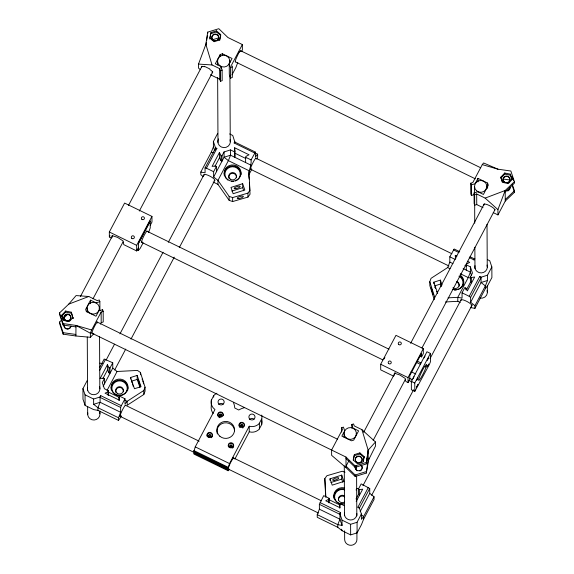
<?xml version="1.0" encoding="UTF-8"?>
<svg xmlns="http://www.w3.org/2000/svg" width="574" height="574" viewBox="0 0 574 574"><rect width="100%" height="100%" fill="white"/><g stroke="black" fill="none" stroke-linecap="round" stroke-linejoin="round"><path stroke-width="0.86" d="M234.881 459.049L249.252 431.82L251.735 432.2A9.988 9.6 -0.3 0 0 259.032 429.388L261.701 424.566L261.931 416.781A9.988 9.6 -0.3 0 0 261.722 415.067M261.701 424.566L261.959 422.378A9.988 9.6 -0.3 0 0 261.536 419.824M241.762 51.531L242.372 49.859L242.35 44.564L227.957 37.547L218.816 28.7L207.716 32.122L205.793 44.514L198.518 64.087L198.539 68.155L200.455 69.676M205.937 45.116L206.353 42.462M206.626 40.689L207.451 35.38M345.993 458.533L355.134 467.38L366.234 463.957L368.149 450.081L361.914 429.646L354.244 425.908L353.577 423.942L351.819 424.495L351.84 428.025M366.234 463.957L368.077 451.716M351.819 424.495L353.06 428.147L358.614 430.852L353.728 440.107L351.503 440.81L341.874 436.118L344.694 430.78L343.453 427.128L341.695 427.68L342.362 429.639L331.6 450.038L331.629 455.333L346.043 467.645L355.184 476.492L366.284 473.069L368.199 459.193L366.65 458.439M366.284 473.069L368.996 458.16M210.974 32.589L209.783 38.013L214.073 41.715L219.555 39.993L220.746 34.569L216.455 30.867L210.974 32.589L209.79 39.075M219.734 40.28L220.753 35.624L216.463 31.922L216.455 30.867M354.388 454.608L353.197 460.032L357.487 463.735L362.976 462.013L364.16 456.581L359.869 452.886L354.388 454.608L353.376 460.319M363.32 461.518L364.16 456.581M216.95 393.24A9.988 9.6 -0.3 0 0 215.393 394.094L213.7 395.586L211.232 400.509A9.988 9.6 -0.3 0 0 213.176 407.827L214.963 409.527L195.246 446.866L193.869 451.429L228.129 468.133L228.517 467.408A6.3 0.796 -64 0 1 231.717 460.52A6.3 0.796 -64 0 1 233.84 458.196M237.779 62.394L235.936 67.402L232.025 74.807M143.801 390.507L127.191 401.276L127.213 405.244L143.823 394.481L143.801 390.507L145.043 387.149L140.415 372.433L137.444 370.431L117.067 371.486L112.777 368.077L112.748 362.775L104.181 359.023L99.589 367.726M143.823 394.481L145.064 391.124L145.043 387.149M434.202 299.549L429.833 285.651L429.811 281.683L431.06 278.318L447.67 267.556L449.837 262.11L449.808 256.815L454.156 249.001L459.695 251.699M413.172 378.632L413.596 377.635M228.129 468.133L229.514 463.57L249.224 426.231L251.706 426.611A9.988 9.6 -0.3 0 0 259.003 423.799L261.672 418.977M493.238 212.61L497.952 214.913L497.923 209.618L505.199 190.482L514.412 181.693L510.853 171.023L497.959 169.187L482.275 164.616L472.804 182.561L470.766 183.199L470.816 193.79L471.39 195.483L474.433 194.529M61.425 320.256L59.581 322.014L59.588 323.499L63.147 334.168L76.041 336.005L90.398 337.29L90.376 333.221L91.668 329.978L101.139 312.041L103.184 311.395L102.61 309.709L98.807 310.907L95.994 316.238L86.365 311.546L85.641 309.415L90.527 300.152L96.073 302.864L99.876 301.666L99.302 299.98L97.257 300.618L88.791 296.493L76.077 295.574L68.744 304.12L59.538 312.909L59.545 314.387L63.104 325.056L75.99 326.9M120.633 407.432L121.329 405.689L100.766 395.673L100.077 397.409L120.633 407.432L120.662 412.304L118.495 417.75L118.509 420.405L97.946 410.381L93.67 409.606L85.103 405.431L82.993 399.224L82.943 388.634L87.291 380.397M203.275 176.656L200.821 174.718L200.807 172.057L211.239 152.289L213.413 146.851L213.385 141.556L217.733 133.319M229.636 133.943L232.75 135.464L234.866 142.094L255.423 152.117L251.075 159.931C251.835 166.575 247.258 172.293 249.202 179.088M256.721 159.163L257.647 156.853L257.633 154.191L255.258 153.036M356.024 498.971L358.413 494.458L358.384 489.163L361.168 483.889L369.735 488.488L369.756 493.36L374.047 496.775L374.061 499.43L363.629 519.197L361.462 524.629L357.114 532.866L350.657 534.896L342.09 530.72L337.799 527.319L317.243 517.296L317.228 514.634L319.395 509.195L319.366 504.324L323.714 495.663L329.196 498.332L329.218 502.745M320.062 502.58L340.619 512.604L339.93 514.347L319.366 504.324M487.405 259.613L489.737 260.747L491.846 266.953L487.498 275.19L487.527 280.485L485.36 285.931L474.928 305.698L474.935 308.353L470.694 307.599M424.071 357.911L425.054 356.045M205.872 44.37L212.028 64.955L219.698 68.693L220.366 70.652L220.423 81.243L222.181 80.69L222.124 70.1L220.882 66.455L215.329 63.75L220.222 54.487L222.439 53.791L232.068 58.483L229.248 63.822L229.306 74.412L230.547 78.064L232.305 77.512L232.248 66.921L231.58 64.955L242.35 44.564M138.442 247.645L136.705 250.946L123.776 244.639L123.051 240.937L117.562 237.385L112.073 235.584L112.095 237.256L111.406 237.973L109.354 236.976L109.333 232.011L124.608 203.074L151.952 216.405L151.981 222.002L150.245 225.302M109.354 236.976L110.05 235.656M80.353 296.643L112.676 235.412M128.54 205.363L202.005 66.211M92.988 298.824L123.044 241.898M139.317 211.06L212.782 71.901M136.705 250.946L136.677 245.342L151.952 216.405M138.42 243.713L150.223 221.363M143.113 242.852L140.207 248.363L138.456 250.336L137.086 249.668M100.414 324.109L101.196 322.631L101.139 312.041M205.054 167.952L215.494 148.185L216.864 148.429L206.425 168.196L205.054 167.952L205.083 172.824L200.807 172.057M99.711 370.338L105.551 359.274M106.161 360.02L114.527 344.17M119.966 333.867L163.059 252.244M168.311 242.293L204.057 174.582M112.748 362.775L109.964 368.049L109.993 373.344L109.017 372.87L108.988 367.575L107.41 364.734L100.106 378.567L103.42 378.115L104.396 378.589L104.425 383.884M245.622 162.55L245.593 157.254L246.088 156.315L249.044 154.793L234.651 147.776L235.153 156.264L234.651 157.204L234.623 151.909L230.511 149.907L224.054 151.938L221.973 155.891L221.994 161.186L221.019 160.706L220.99 155.411L219.412 152.569L212.107 166.41L215.429 165.951L216.405 166.431L216.434 171.726M102.968 378.481L107.438 370.029L107.41 364.734M214.977 166.324L219.44 157.864L219.412 152.569M104.396 378.589L102.308 382.542L104.418 388.749L108.536 390.758L108.558 395.17M224.054 151.938L224.082 157.233L228.373 160.641L248.937 170.665L250.042 194.227L247.961 197.083L232.649 201.539L229.155 200.348L229.134 196.373L217.941 180.408L213.65 177L213.621 171.705L216.405 166.431M103.177 386.259L112.777 368.077M213.65 177L224.082 157.233L230.54 155.202L251.103 165.226M97.946 410.381L97.932 407.727L100.098 402.281L100.07 396.986L100.766 395.673M254.727 153.007L234.163 142.983L234.859 141.67M114.664 370.022L125.728 349.071M130.98 339.119L174.259 257.145M179.275 247.638L214.841 180.272M107.044 390.464L117.067 371.486M108.055 395.228L108.034 391.698L108.536 390.758M234.623 151.909L235.125 150.969M119.019 400.573L118.997 397.043L119.5 396.103L124.981 398.772L125.01 404.067L127.191 401.276L124.816 400.121M121.329 405.689L124.981 398.772M121.501 416.057L118.509 420.405M248.951 174.639L251.814 169.215M193.869 451.429L194.249 450.705M229.543 469.166L228.143 470.737L193.883 454.034L194.256 452.441M228.143 470.737L228.524 469.145M483.028 207.637L476.743 204.574L474.698 205.212L474.124 203.526L474.074 192.936L477.869 191.738L483.416 194.442L488.309 185.187L487.577 183.056L477.955 178.356L475.136 183.694L471.34 184.893L471.39 195.483M421.589 356.92L421.567 353.326L409.771 375.669L409.786 379.271L408.049 382.564L405.997 381.566L405.301 380.175L405.301 378.51L399.805 374.958L394.331 373.165L394.338 374.829L393.635 376.171L380.713 369.871L380.677 364.275L395.96 335.338L423.303 348.669L423.325 353.627L421.589 356.92L420.218 356.26M384.049 358.958L384.867 357.415M363.643 432.322L395.185 372.583M410.625 343.331L484.277 203.827M348.935 460.664L346.036 466.16L355.177 475.007L355.184 476.492M328.715 502.81L328.701 499.272L329.196 498.332M373.172 440.387L405.316 379.507M422.012 347.88L495.053 209.517M368.07 450.231L375.482 441.98L361.914 429.646M339.686 508.155L339.664 504.618L340.16 503.678L344.271 505.687M466.282 270.132L466.253 264.836L466.748 263.897L469.711 262.375L467.308 261.206M408.049 382.564L408.021 377.606L423.303 348.669M317.228 514.634L337.785 524.658L342.061 525.425L339.952 519.219L339.923 513.924L340.619 512.604M474.016 259.922L474.712 258.601L474.016 259.922L469.274 257.611M497.952 214.913L505.256 201.072L514.462 192.283L514.455 190.805L512.266 184.24M411.336 381.358L426.977 351.74L430.4 353.405L430.45 361.778L429.409 364.39L414.808 391.396L411.386 389.724L411.336 381.358L414.765 383.03L414.808 391.396M356.081 490.002L356.92 488.417L358.628 488.725M448.043 297.849L457.794 297.346L462.07 298.107L462.041 292.812L464.825 287.538L465.801 288.019L467.38 290.86L474.684 277.02L471.369 277.479L470.386 276.998L472.474 273.045L470.364 266.838L466.253 264.836M414.765 383.03L430.4 353.405M362.962 485.654L413.581 389.768M430.084 358.513L461.46 299.076M466.44 289.827L470.415 282.293L470.386 276.998M356.189 501.482L362.682 489.184L359.36 489.636L358.384 489.163M369.735 488.488L359.295 508.255L357.925 507.165L368.365 487.398M474.928 305.698L470.637 302.283L470.608 297.411L469.238 296.32L479.67 276.553L481.041 277.22L487.498 275.19M470.608 297.411L481.041 277.644L479.67 276.553M360.156 511.549L369.756 493.36M470.637 302.283L481.069 282.516L481.041 277.22M357.114 532.866L357.057 522.275L361.405 514.039L359.295 507.832L357.925 507.165M371.651 495.312L472.244 304.772M374.047 496.775L363.615 516.535L361.433 519.334L361.405 514.039M474.935 308.353L485.374 288.586L487.556 285.78L491.904 277.543L491.846 266.953M413.775 377.276L414.127 376.673M247.961 197.083L247.939 193.115L250.02 190.259M325.645 496.79L324.834 478.572L326.922 475.717L342.226 471.261L345.024 472.215M234.163 142.983L234.866 142.094M257.633 154.191L255.452 156.989L255.423 152.117M482.275 164.616L483.573 162.959L497.959 169.187M63.068 319.998L61.784 315.176L65.637 311.051L71.284 312.191L73.077 318.52L71.284 312.191M61.791 316.231L65.644 312.105L65.637 311.051M73.077 317.458L69.224 321.591L63.578 320.443L61.784 315.176M500.872 177.144L504.725 173.011L510.365 174.152L512.159 179.425L508.306 183.551L502.659 182.41L500.872 177.144L502.157 181.965M500.872 178.198L504.725 174.073L504.725 173.011M90.398 337.29L93.849 333.645M63.879 317.91L67.567 314.394M505.206 191.967L514.419 183.178L514.412 181.693M505.249 199.594L514.455 190.805M108.034 391.698L105.078 393.212L119.471 400.229L118.997 397.043M328.701 499.272L325.745 500.793L340.138 507.811L339.664 504.618M68.744 304.12L88.791 296.493M474.734 223.214L474.648 194.622L476.685 193.976L485.159 198.109L505.199 190.482L505.256 201.072M242.666 183.687L230.992 187.404L233.144 193.718L244.818 190.001L242.666 183.687L242.687 187.655L243.763 190.812M231.846 191.106L242.687 187.655M330.036 478.831L341.709 475.107L343.869 481.428L332.195 485.145L330.036 478.831L330.043 480.416M330.889 482.533L341.731 479.082L341.709 475.107M210.981 33.651L216.463 31.922M220.366 70.652L222.124 70.1M230.547 78.064L230.49 67.474L232.248 66.921M101.196 322.631L103.234 321.992L103.184 311.395M130.607 377.505L137.179 375.432L141.039 386.654L134.467 388.727L130.607 377.505L130.614 379.098M433.822 283.764L433.815 282.178L440.387 280.105L442.045 284.912M131.446 381.222L137.2 379.407L137.179 375.432M434.654 285.888L440.409 284.073L440.387 280.105M82.943 388.634L85.052 394.84L93.612 399.016L100.07 396.986M93.612 399.016L93.641 404.311L100.098 402.281L120.662 412.304M487.527 280.485L481.069 282.516L485.36 285.931L485.374 288.586M354.395 455.663L359.876 453.941L364.167 457.643M339.923 513.924L342.032 520.13L350.599 524.306L357.057 522.275M212.036 39.915L218.866 37.812M91.431 332.92L345.986 457.048L355.127 465.901L366.226 462.472M355.177 475.007L366.277 471.584M229.134 196.373L232.628 197.571L247.939 193.115M445.41 301.96L457.815 301.314L460.226 302.491M198.518 64.087L212.028 64.955M503.168 179.031L510.042 180.014M59.538 312.909L63.09 323.578L75.983 325.415L91.668 329.978M59.581 322.014L63.14 332.683L75.876 334.448M211.239 152.289L213.808 152.749M470.795 278.038L468.226 277.579L460.319 273.719M99.933 363.134L102.495 363.593M504.725 174.073L510.372 175.214L511.908 179.734M65.644 312.105L71.291 313.246M240.886 50.856L480.703 167.773M235.512 61.913L475.329 178.83M210.428 74.735L219.756 79.284L220.423 81.243M469.97 256.714L474.72 259.025M453.46 249.898L458.992 252.596M255.538 158.008L451.925 253.758M455.326 257.123L455.318 255.358L456.911 256.14M245.593 157.254L251.075 159.931M449.808 256.815L455.29 259.491M234.68 153.079L245.873 158.532M464.94 265.332L466.54 266.114M213.385 141.556L215.494 147.762L216.864 148.429M449.837 262.11L452.965 263.638M463.146 268.603L470.393 272.133L471.448 275.24M250.164 169.072L448.968 265.992M220.99 155.411L221.973 155.891M447.67 267.556L450.038 268.711M470.415 282.293L471.398 282.774L471.369 277.479M206.425 168.196L213.621 171.705M462.041 292.812L469.238 296.32M213.141 182.03L217.962 184.383L229.155 200.348M417.111 361.068L421.015 362.969M416.415 362.381L420.319 364.282M424.717 366.427L426.087 367.095M146.621 231.049L389.029 349.229M411.106 371.715L415.791 373.997M141.247 242.106L382.851 359.898M409.578 378.331L412.699 379.852M109.333 232.011L136.677 245.342M380.677 364.275L408.021 377.606M408.788 380.361L411.917 381.889M96.805 321.856L337.426 439.167M75.883 335.933L75.983 325.415L90.376 333.221M219.368 414.744L221.736 415.899M240.671 425.126L243.039 426.281M108.988 367.575L109.964 368.049M358.413 494.458L359.389 494.931L359.36 489.636M108.213 392.02L119.284 397.423M329.089 499.703L340.16 505.106M125.096 405.093L199.142 441.191M232.951 457.672L321.483 500.837M195.246 446.866L229.514 463.57M319.395 509.195L339.952 519.219L337.785 524.658L337.799 527.319M193.861 450.561L228.129 467.265M119.722 416.15L318.527 513.077M193.876 453.166L228.143 469.869M118.495 417.75L97.932 407.727L93.641 404.311M361.161 514.591L363.615 516.535L363.629 519.197M485.159 198.109L497.923 209.618M441.722 285.314L441.463 284.948L441.564 285.917M435.099 287.237L434.841 286.878L434.841 287.337M219.44 157.864L221.019 160.706M107.438 370.029L109.017 372.87M131.711 382.069L131.927 382.535M142.079 379.048L142.266 379.522M435.307 287.71L435.551 288.327M440.409 284.073L441.234 286.476M433.815 282.178L437.682 293.4M341.559 529.178L342.09 530.72M137.2 379.407L139.956 387.421M341.731 479.082L342.807 482.239M470.766 183.199L471.34 184.893M474.074 192.936L474.648 194.622M229.248 63.822L230.49 67.474M213.413 146.851L214.726 150.725M512.23 176.613L513.594 180.717M512.273 185.718L514.462 192.283M132.429 383.891L132.694 384.68M429.811 281.683L434.439 296.392L434.453 298.781M142.732 380.885L142.976 381.688M132.938 385.477L133.146 386.23M143.206 382.492L143.55 383.906M436.534 291.405L436.699 292.058M455.318 255.358L455.785 258.551M324.834 478.572L325.874 497.271M249.396 182.654L249.798 189.779M510.365 174.152L510.372 175.214M487.577 183.056L487.606 188.351M486.824 186.084L486.831 187.863M487.025 224.355L487.247 267.075M487.348 285.766L487.376 291.994M477.955 178.356L477.97 181.886M476.685 193.976L476.743 204.574M474.547 186.722L474.576 192.95M474.863 247.243L474.978 268.603M470.364 266.838L470.393 272.133L468.226 277.579L457.794 297.346L457.815 301.314M465.801 288.019L465.808 289.784M375.482 441.98L375.504 446.048L368.207 460.678L368.149 450.081M359.869 452.886L359.876 453.941M359.295 507.832L359.295 508.255M356.382 433.162L356.389 434.941M356.554 466.095L356.576 470.544M356.605 475.882L356.82 515.94M356.899 531.955L356.935 539.079A6.149 5.912 -0.3 0 1 351.13 545.3A6.149 5.912 -0.3 0 1 344.658 539.718L344.615 530.821M355.127 465.901L355.134 467.38M350.599 524.306L350.657 534.896M345.986 457.048L346.043 467.645M344.106 433.808L344.12 437.366M344.271 465.844L344.536 515.689M341.695 427.68L341.717 432.093M342.032 520.13L342.061 525.425M259.376 423.332L259.405 428.921M249.224 426.231L249.252 431.82M234.651 147.776L234.666 150.431M232.628 197.571L232.649 201.539M230.511 149.907L230.54 155.202L228.373 160.641L217.941 180.408L217.962 184.383M229.837 60.794L229.851 62.573M229.916 75.926L230.267 141.785M222.439 53.791L222.447 55.556M220.882 66.455L220.89 68.22M220.222 54.487L220.229 56.252M219.698 68.693L219.756 79.284M217.56 61.44L217.582 64.998M217.646 77.454L217.984 142.431M215.494 147.762L215.501 149.807M213.7 395.586L213.707 397.186M211.404 399.942L211.261 406.098A9.988 9.6 -0.3 0 0 213.205 413.416M207.716 32.122L207.723 33.608M148.523 232.606L150.252 227.878L150.216 220.76L138.42 243.111L138.456 250.336M140.415 372.433L140.429 374.815M102.61 309.709L102.617 311.474M99.876 301.666L99.919 310.491M99.395 307.879L99.41 310.548M99.546 336.357L99.826 388.871M99.941 411.12L99.955 413.789M90.527 300.152L90.541 303.682M87.119 308.518L87.14 312.077M87.27 337.003L87.549 390.399M87.635 406.421L87.671 414.435M85.052 394.84L85.103 405.431M63.09 323.578L63.104 325.056M63.14 332.683L63.147 334.168M142.33 241.826A6.3 0.796 -64 0 1 141.871 240.585L142.323 239.372A6.3 0.796 -64 0 1 146.356 231.731L146.808 231.229A6.3 0.796 -64 0 1 147.195 231.372M92.306 333.171A6.228 0.782 -64 0 1 94.366 326.685A6.228 0.782 -64 0 1 97.465 322.983M65.874 320.766A3.458 3.322 -0.3 0 1 64.675 315.808A3.458 3.322 -0.3 0 1 69.963 315.528A3.458 3.322 -0.3 0 1 69.325 320.586M68.514 320.959A3.458 3.322 -0.3 0 1 66.728 321.053M70.86 326.111A3.458 3.322 -0.3 0 1 66.763 328.68A3.458 3.322 -0.3 0 1 64.094 324.741M70.867 326.534A3.458 3.322 -0.3 0 1 69.368 328.637M68.557 329.01A3.458 3.322 -0.3 0 1 66.771 329.103M65.917 328.816A3.458 3.322 -0.3 0 1 64.094 325.164M211.906 72.826A6.228 1.528 27.8 0 0 209.862 69.49L209.862 68.973L204.308 66.268L204.308 66.785A6.228 1.528 27.8 0 0 201.732 67.452M240.743 51.588A6.228 0.782 -64 0 0 239.415 52.141L239.415 51.574L236.603 57.479A6.228 0.782 -64 0 0 235.584 61.777M218.357 39.276A3.458 3.322 -0.3 0 1 217.159 40.56M214.561 41.027A3.458 3.322 -0.3 0 1 213.707 40.74M212.961 40.252A3.458 3.322 -0.3 0 1 214.195 34.612A3.458 3.322 -0.3 0 1 218.658 38.458M361.039 464.94A3.458 3.322 -0.3 0 1 359.805 470.58A3.458 3.322 -0.3 0 1 355.342 466.734M361.814 469.345A3.458 3.322 -0.3 0 1 359.805 471.003M357.164 470.809A3.458 3.322 -0.3 0 1 356.418 470.314M355.83 469.654A3.458 3.322 -0.3 0 1 355.349 467.157M361.039 465.363A3.458 3.322 -0.3 0 1 362.115 468.528M361.771 461.295A3.458 3.322 -0.3 0 1 359.762 462.953M357.121 462.759A3.458 3.322 -0.3 0 1 356.375 462.264M355.794 461.611A3.458 3.322 -0.3 0 1 358.054 456.524A3.458 3.322 -0.3 0 1 362.072 460.477M484.004 205.069A6.228 1.528 27.8 0 1 489.357 205.521A6.228 1.528 27.8 0 1 494.731 210.299M504.209 182.238A3.458 3.322 -0.3 0 1 503.95 177.545A3.458 3.322 -0.3 0 1 508.829 177.287A3.458 3.322 -0.3 0 1 509.095 181.987M508.406 182.546A3.458 3.322 -0.3 0 1 507.595 182.927M510.013 187.21A3.458 3.322 -0.3 0 1 505.845 190.647M510.013 187.633A3.458 3.322 -0.3 0 1 509.138 190.037M508.449 190.597A3.458 3.322 -0.3 0 1 507.638 190.977M244.395 407.712A19.868 19.1 -0.3 0 0 238.755 410.008L234.766 408.006A19.868 19.1 -0.3 0 0 233.353 402.302M217.345 433.915A8.84 8.495 -0.3 0 1 224.118 422.923A8.84 8.495 -0.3 0 1 234.572 430.809M230.095 447.383A1.155 1.105 -0.3 0 1 230.619 445.611A1.155 1.105 -0.3 0 1 232.126 446.751M208.958 437.13A1.155 1.105 -0.3 0 1 209.374 435.257A1.155 1.105 -0.3 0 1 210.859 436.534M219.361 415.942A1.155 1.105 -0.3 0 1 220.753 414.794A1.155 1.105 -0.3 0 1 221.542 416.38M240.606 426.295A1.155 1.105 -0.3 0 1 241.998 425.155A1.155 1.105 -0.3 0 1 242.788 426.74M219.957 417.693A2.691 2.583 -0.3 0 1 219.29 417.47M218.716 417.083A2.691 2.583 -0.3 0 1 219.677 412.706A2.691 2.583 -0.3 0 1 223.143 415.691M243.225 427.687A2.691 2.583 -0.3 0 1 242.587 427.974M239.961 427.443A2.691 2.583 -0.3 0 1 240.922 423.06A2.691 2.583 -0.3 0 1 244.388 426.051M228.416 446.744A2.691 2.583 -0.3 0 1 229.916 443.566A2.691 2.583 -0.3 0 1 233.345 444.728A2.691 2.583 -0.3 0 1 232.441 448.107M207.171 436.391A2.691 2.583 -0.3 0 1 208.671 433.205A2.691 2.583 -0.3 0 1 212.1 434.367A2.691 2.583 -0.3 0 1 211.196 437.754M249.676 419.465A3.071 2.956 -0.3 0 1 254.017 419.235M218.838 404.426A3.071 2.956 -0.3 0 1 223.178 404.204M99.661 412.276A6.149 5.912 -0.3 0 1 94.143 420.017A6.149 5.912 -0.3 0 1 87.8 412.893M487.082 290.48A6.149 5.912 -0.3 0 1 479.972 298.1M338.473 500.198A3.846 3.695 -0.3 0 1 344.651 496.833M343.833 503.757A8.452 8.129 -0.3 0 1 333.817 495.52A8.452 8.129 -0.3 0 1 344.35 487.9M343.209 504.166A7.684 7.39 -0.3 0 1 339.894 503.857M339.27 503.635A7.684 7.39 -0.3 0 1 335.072 494.25A7.684 7.39 -0.3 0 1 344.644 489.809M344.594 501.898A3.846 3.695 -0.3 0 1 339.428 501.425A3.846 3.695 -0.3 0 1 339.471 496.431A3.846 3.695 -0.3 0 1 344.644 496.036M333.96 498.347A8.452 8.129 -0.3 0 1 344.357 488.962M356.92 513.651A6.264 6.02 -0.3 0 1 350.183 519.979A6.264 6.02 -0.3 0 1 344.536 512.74M204.086 175.414A6.149 1.507 27.8 0 1 210.084 176.225A6.149 1.507 27.8 0 1 214.131 180.717M251.326 168.677A6.149 0.775 -64 0 1 252.216 164.207A6.149 0.775 -64 0 1 256.069 158.481M229.055 178.414A3.846 3.695 -0.3 0 1 232.147 173.362A3.846 3.695 -0.3 0 1 236.416 177.538M227.871 179.942A7.684 7.39 -0.3 0 1 227.455 168.627A7.684 7.39 -0.3 0 1 239.114 170.198A7.684 7.39 -0.3 0 1 235.476 180.961M233.539 181.449A7.684 7.39 -0.3 0 1 231.53 181.427M224.291 175.63A8.452 8.129 -0.3 0 1 232.126 166.001A8.452 8.129 -0.3 0 1 241.03 174.718M230.074 139.74A6.264 6.02 -0.3 0 1 223.638 147.611A6.264 6.02 -0.3 0 1 218.536 138.886M461.073 300.697A6.149 1.507 27.8 0 1 467.071 301.515A6.149 1.507 27.8 0 1 471.118 306.007M456.832 282.207A3.846 3.695 -0.3 0 1 459.143 286.117M460.075 274.924A8.452 8.129 -0.3 0 1 452.52 289.31M456.832 281.411A3.846 3.695 -0.3 0 1 458.64 286.684A3.846 3.695 -0.3 0 1 452.965 287.725M458.927 276.173A7.684 7.39 -0.3 0 1 458.196 289.547M456.258 290.028A7.684 7.39 -0.3 0 1 454.249 290.014M460.083 275.979A8.452 8.129 -0.3 0 1 463.297 285.378M487.061 265.023A6.264 6.02 -0.3 0 1 481.442 272.908A6.264 6.02 -0.3 0 1 474.978 265.654M120.884 415.763A6.149 0.775 -64 0 1 121.774 411.285A6.149 0.775 -64 0 1 125.627 405.567M116.005 392.551A3.846 3.695 -0.3 0 1 119.098 387.5A3.846 3.695 -0.3 0 1 123.367 391.676M111.241 389.768A8.452 8.129 -0.3 0 1 120.181 380.146A8.452 8.129 -0.3 0 1 127.528 390.937M99.632 386.819A6.264 6.02 -0.3 0 1 94.021 394.704A6.264 6.02 -0.3 0 1 87.549 387.45M416.53 380.533L417.879 377.986L416.53 380.533M416.566 387.098L417.937 384.623L416.566 387.098M427.314 360.106L428.663 357.566L427.314 360.106M427.336 366.693L428.678 364.153L427.336 366.693M431.232 287.926L433.04 294.125L431.232 287.926M138.076 379.773L140.042 385.929L138.076 379.773M424.602 366.542L423.641 368.128A8.84 1.112 -64 0 0 418.611 380.017A8.84 1.112 -64 0 0 423.662 372.835A8.84 1.112 -64 0 0 426.073 364.662L424.602 366.542M141.871 219.304A1.535 1.478 -0.3 0 0 144.404 218.515A1.535 1.478 -0.3 0 0 142.424 216.8A1.535 1.478 -0.3 0 0 141.871 219.304M131.812 238.361A1.535 1.478 -0.3 0 0 134.345 237.564A1.535 1.478 -0.3 0 0 132.364 235.857A1.535 1.478 -0.3 0 0 131.812 238.361M398.765 344.515A1.535 1.478 -0.3 0 0 401.291 343.718A1.535 1.478 -0.3 0 0 399.31 342.011A1.535 1.478 -0.3 0 0 398.765 344.515M388.706 363.572A1.535 1.478 -0.3 0 0 391.231 362.775A1.535 1.478 -0.3 0 0 389.251 361.068A1.535 1.478 -0.3 0 0 388.706 363.572M65.127 319.854A3.458 3.322 -0.3 0 0 70.817 318.061A3.458 3.322 -0.3 0 0 66.362 314.215A3.458 3.322 -0.3 0 0 65.127 319.854M212.961 39.828A3.458 3.322 -0.3 0 0 218.651 38.035A3.458 3.322 -0.3 0 0 214.195 34.189A3.458 3.322 -0.3 0 0 212.961 39.828M356.375 461.84A3.458 3.322 -0.3 0 0 362.072 460.054A3.458 3.322 -0.3 0 0 357.609 456.208A3.458 3.322 -0.3 0 0 356.375 461.84M504.209 181.815A3.458 3.322 -0.3 0 0 509.906 180.028A3.458 3.322 -0.3 0 0 505.443 176.182A3.458 3.322 -0.3 0 0 504.209 181.815M219.835 436.24A8.84 8.495 -0.3 0 0 234.386 431.67A8.84 8.495 -0.3 0 0 222.992 421.84A8.84 8.495 -0.3 0 0 219.835 436.24M218.708 416.451A2.691 2.583 -0.3 0 0 223.143 415.059A2.691 2.583 -0.3 0 0 219.67 412.067A2.691 2.583 -0.3 0 0 218.708 416.451M207.924 436.879A2.691 2.583 -0.3 0 0 212.358 435.487A2.691 2.583 -0.3 0 0 208.886 432.495A2.691 2.583 -0.3 0 0 207.924 436.879M229.169 447.232A2.691 2.583 -0.3 0 0 233.596 445.84A2.691 2.583 -0.3 0 0 230.131 442.848A2.691 2.583 -0.3 0 0 229.169 447.232M239.954 426.805A2.691 2.583 -0.3 0 0 244.381 425.413A2.691 2.583 -0.3 0 0 240.915 422.428A2.691 2.583 -0.3 0 0 239.954 426.805M249.884 419.207A3.071 2.956 -0.3 0 0 254.949 417.621A3.071 2.956 -0.3 0 0 250.989 414.198A3.071 2.956 -0.3 0 0 249.884 419.207M219.046 404.175A3.071 2.956 -0.3 0 0 224.111 402.582A3.071 2.956 -0.3 0 0 220.151 399.167A3.071 2.956 -0.3 0 0 219.046 404.175M230.317 446.859A1.155 1.105 -0.3 0 0 232.118 446.034A1.155 1.105 -0.3 0 0 230.475 444.943A1.155 1.105 -0.3 0 0 230.317 446.859M208.958 436.412A1.155 1.105 -0.3 0 0 210.859 435.817A1.155 1.105 -0.3 0 0 209.367 434.532A1.155 1.105 -0.3 0 0 208.958 436.412M219.742 415.985A1.155 1.105 -0.3 0 0 221.636 415.389A1.155 1.105 -0.3 0 0 220.151 414.105A1.155 1.105 -0.3 0 0 219.742 415.985M240.987 426.346A1.155 1.105 -0.3 0 0 242.881 425.743A1.155 1.105 -0.3 0 0 241.396 424.466A1.155 1.105 -0.3 0 0 240.987 426.346M219.591 65.515A6.149 5.912 -0.3 0 0 229.715 62.336A6.149 5.912 -0.3 0 0 221.794 55.499A6.149 5.912 -0.3 0 0 219.591 65.515M89.149 312.6A6.149 5.912 -0.3 0 0 99.273 309.415A6.149 5.912 -0.3 0 0 91.352 302.577A6.149 5.912 -0.3 0 0 89.149 312.6M476.578 190.805A6.149 5.912 -0.3 0 0 486.702 187.619A6.149 5.912 -0.3 0 0 478.773 180.781A6.149 5.912 -0.3 0 0 476.578 190.805M334.168 480.273A3.229 0.847 -19 0 0 338.76 478.034A3.229 0.847 -19 0 0 334.161 478.73A3.229 0.847 -19 0 0 334.168 480.273M227.828 179.77A8.452 8.129 -0.3 0 0 241.023 173.657A8.452 8.129 -0.3 0 0 228.926 165.735A8.452 8.129 -0.3 0 0 227.828 179.77M230.246 179.145A3.846 3.695 -0.3 0 0 236.416 176.742A3.846 3.695 -0.3 0 0 231.171 172.81A3.846 3.695 -0.3 0 0 230.246 179.145M238.755 198.547A3.229 0.854 -17.5 0 0 243.383 196.43A3.229 0.854 -17.5 0 0 238.741 197.004A3.229 0.854 -17.5 0 0 238.755 198.547M235.649 188.681A3.229 0.847 -19 0 0 240.241 186.442A3.229 0.847 -19 0 0 235.641 187.138A3.229 0.847 -19 0 0 235.649 188.681M114.778 393.908A8.452 8.129 -0.3 0 0 127.973 387.794A8.452 8.129 -0.3 0 0 115.876 379.873A8.452 8.129 -0.3 0 0 114.778 393.908M114.822 394.073A7.684 7.39 -0.3 0 0 127.163 389.28A7.684 7.39 -0.3 0 0 116.673 381.401A7.684 7.39 -0.3 0 0 114.822 394.073M117.196 393.283A3.846 3.695 -0.3 0 0 123.367 390.88A3.846 3.695 -0.3 0 0 118.122 386.948A3.846 3.695 -0.3 0 0 117.196 393.283M346.136 437.883A6.149 5.912 -0.3 0 0 356.26 434.705A6.149 5.912 -0.3 0 0 348.332 427.867A6.149 5.912 -0.3 0 0 346.136 437.883"/></g></svg>
